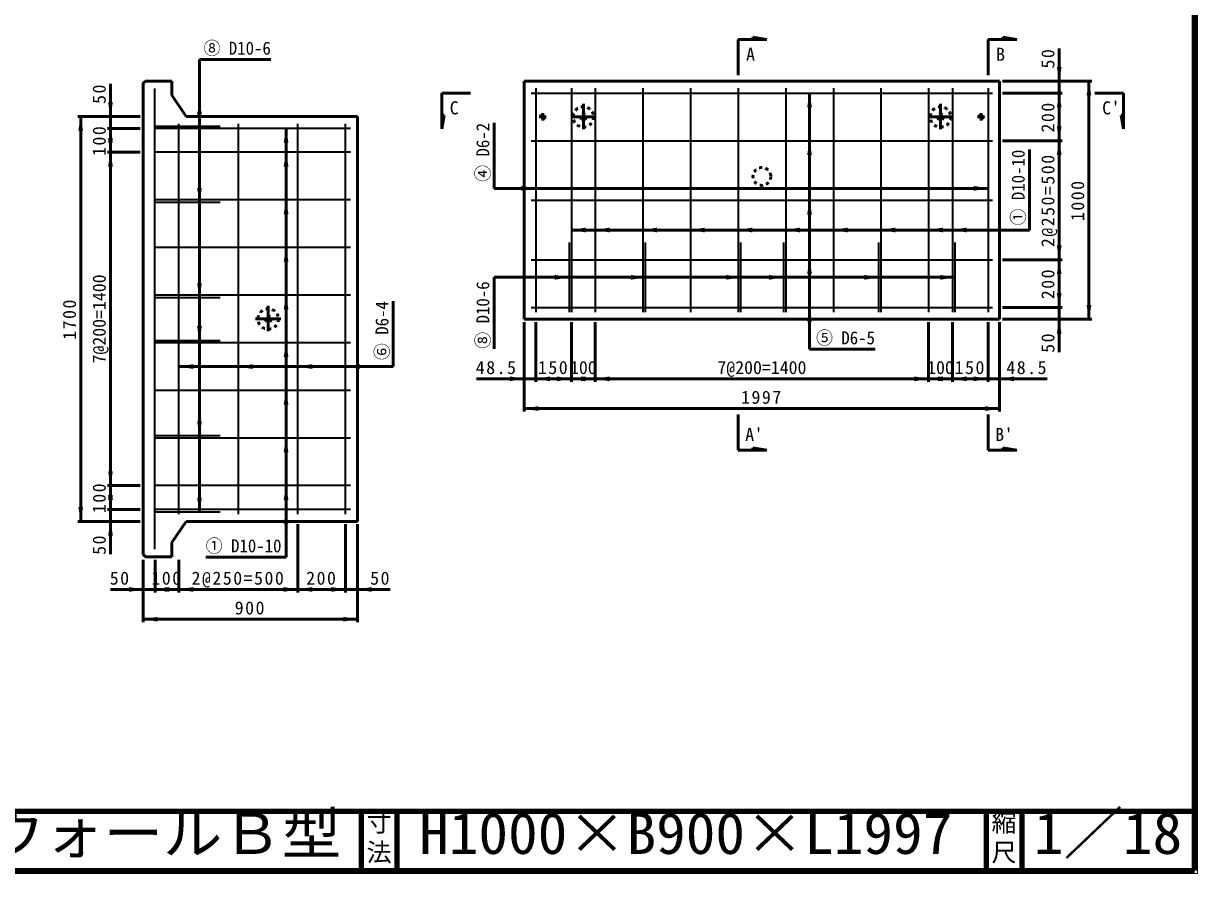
# Model space of a CAD drawing. Units: millimetres, scale not verified. Extents: x 100 to 4105, y 100 to 2870.
# Drawn here: x 2133 to 4105, y 100 to 1528 of the extents above; entities that cross this region are included whole.
import ezdxf
from ezdxf.enums import TextEntityAlignment as Align

# ---------------------------------------------------------------- set-up
doc = ezdxf.new("R2010")
doc.units = ezdxf.units.MM
doc.header["$LTSCALE"] = 5
doc.linetypes.add('USER2', pattern=[13.4, 10, -1.2, 1, -1.2])
doc.linetypes.add('USER3', pattern=[2.2, 1, -1.2])
doc.layers.add('V-nasSTD', color=7, linetype='Continuous', lineweight=50)
doc.styles.add('ＭＳ ゴシック', font='')
doc.styles.get('ＭＳ ゴシック').set_extended_font_data('MS Gothic')

msp = doc.modelspace()

# ---------------------------------------------------------------- hatches: boundary and pattern name
at = {"layer": 'V-nasSTD'}
for points in [[(3872.594, 1454.981), (3876.594, 1454.981), (3872.594, 1430.981), (3868.594, 1454.981)], [(3922.594, 1406.981), (3926.594, 1406.981), (3922.594, 1430.981), (3918.594, 1406.981)], [(3453.194, 1386.981), (3457.194, 1386.981), (3453.194, 1410.981), (3449.194, 1386.981)], [(3872.594, 1386.981), (3876.594, 1386.981), (3872.594, 1410.981), (3868.594, 1386.981)], [(2278.794, 1395.581), (2282.794, 1395.581), (2278.794, 1371.581), (2274.794, 1395.581)], [(2228.794, 1347.581), (2232.794, 1347.581), (2228.794, 1371.581), (2224.794, 1347.581)], [(2428.309, 1379.581), (2432.309, 1379.581), (2428.309, 1355.581), (2424.309, 1379.581)], [(2278.794, 1327.581), (2282.794, 1327.581), (2278.794, 1351.581), (2274.794, 1327.581)], [(2573.794, 1327.581), (2577.794, 1327.581), (2573.794, 1351.581), (2569.794, 1327.581)], [(3872.594, 1354.981), (3876.594, 1354.981), (3872.594, 1330.981), (3868.594, 1354.981)], [(2278.794, 1335.581), (2282.794, 1335.581), (2278.794, 1311.581), (2274.794, 1335.581)], [(3453.194, 1306.981), (3457.194, 1306.981), (3453.194, 1330.981), (3449.194, 1306.981)], [(3872.594, 1306.981), (3876.594, 1306.981), (3872.594, 1330.981), (3868.594, 1306.981)], [(2278.794, 1287.581), (2282.794, 1287.581), (2278.794, 1311.581), (2274.794, 1287.581)], [(2573.794, 1287.581), (2577.794, 1287.581), (2573.794, 1311.581), (2569.794, 1287.581)], [(2428.309, 1251.581), (2432.309, 1251.581), (2428.309, 1227.581), (2424.309, 1251.581)], [(2969.194, 1250.981), (2969.194, 1246.981), (2993.194, 1250.981), (2969.194, 1254.981)], [(3729.194, 1250.981), (3729.194, 1246.981), (3753.194, 1250.981), (3729.194, 1254.981)], [(2573.794, 1207.581), (2577.794, 1207.581), (2573.794, 1231.581), (2569.794, 1207.581)], [(3453.194, 1206.981), (3457.194, 1206.981), (3453.194, 1230.981), (3449.194, 1206.981)], [(3077.194, 1180.981), (3077.194, 1176.981), (3053.194, 1180.981), (3077.194, 1184.981)], [(3117.194, 1180.981), (3117.194, 1176.981), (3093.194, 1180.981), (3117.194, 1184.981)], [(3197.194, 1180.981), (3197.194, 1176.981), (3173.194, 1180.981), (3197.194, 1184.981)], [(3277.194, 1180.981), (3277.194, 1176.981), (3253.194, 1180.981), (3277.194, 1184.981)], [(3357.194, 1180.981), (3357.194, 1176.981), (3333.194, 1180.981), (3357.194, 1184.981)], [(3437.194, 1180.981), (3437.194, 1176.981), (3413.194, 1180.981), (3437.194, 1184.981)], [(3517.194, 1180.981), (3517.194, 1176.981), (3493.194, 1180.981), (3517.194, 1184.981)], [(3597.194, 1180.981), (3597.194, 1176.981), (3573.194, 1180.981), (3597.194, 1184.981)], [(3677.194, 1180.981), (3677.194, 1176.981), (3653.194, 1180.981), (3677.194, 1184.981)], [(3717.194, 1180.981), (3717.194, 1176.981), (3693.194, 1180.981), (3717.194, 1184.981)], [(2573.794, 1127.581), (2577.794, 1127.581), (2573.794, 1151.581), (2569.794, 1127.581)], [(3872.594, 1154.981), (3876.594, 1154.981), (3872.594, 1130.981), (3868.594, 1154.981)], [(3453.194, 1106.981), (3457.194, 1106.981), (3453.194, 1130.981), (3449.194, 1106.981)], [(3872.594, 1106.981), (3876.594, 1106.981), (3872.594, 1130.981), (3868.594, 1106.981)], [(3025.194, 1101.495), (3025.194, 1097.495), (3049.194, 1101.495), (3025.194, 1105.495)], [(3153.194, 1101.495), (3153.194, 1097.495), (3177.194, 1101.495), (3153.194, 1105.495)], [(3313.194, 1101.495), (3313.194, 1097.495), (3337.194, 1101.495), (3313.194, 1105.495)], [(3385.194, 1101.495), (3385.194, 1097.495), (3409.194, 1101.495), (3385.194, 1105.495)], [(3545.194, 1101.495), (3545.194, 1097.495), (3569.194, 1101.495), (3545.194, 1105.495)], [(3673.194, 1101.495), (3673.194, 1097.495), (3697.194, 1101.495), (3673.194, 1105.495)], [(2428.309, 1091.581), (2432.309, 1091.581), (2428.309, 1067.581), (2424.309, 1091.581)], [(2573.794, 1047.581), (2577.794, 1047.581), (2573.794, 1071.581), (2569.794, 1047.581)], [(3872.594, 1074.981), (3876.594, 1074.981), (3872.594, 1050.981), (3868.594, 1074.981)], [(3453.194, 1026.981), (3457.194, 1026.981), (3453.194, 1050.981), (3449.194, 1026.981)], [(3922.594, 1054.981), (3926.594, 1054.981), (3922.594, 1030.981), (3918.594, 1054.981)], [(3872.594, 1006.981), (3876.594, 1006.981), (3872.594, 1030.981), (3868.594, 1006.981)], [(2428.309, 1019.581), (2432.309, 1019.581), (2428.309, 995.581), (2424.309, 1019.581)], [(2573.794, 967.581), (2577.794, 967.581), (2573.794, 991.581), (2569.794, 967.581)], [(2417.794, 951.581), (2417.794, 947.581), (2393.794, 951.581), (2417.794, 955.581)], [(2517.794, 951.581), (2517.794, 947.581), (2493.794, 951.581), (2517.794, 955.581)], [(2617.794, 951.581), (2617.794, 947.581), (2593.794, 951.581), (2617.794, 955.581)], [(2697.794, 951.581), (2697.794, 947.581), (2673.794, 951.581), (2697.794, 955.581)], [(2949.794, 930.981), (2949.794, 926.981), (2973.794, 930.981), (2949.794, 934.981)], [(3017.194, 930.981), (3017.194, 926.981), (2993.194, 930.981), (3017.194, 934.981)], [(3029.194, 930.981), (3029.194, 926.981), (3053.194, 930.981), (3029.194, 934.981)], [(3077.194, 930.981), (3077.194, 926.981), (3053.194, 930.981), (3077.194, 934.981)], [(3069.194, 930.981), (3069.194, 926.981), (3093.194, 930.981), (3069.194, 934.981)], [(3117.194, 930.981), (3117.194, 926.981), (3093.194, 930.981), (3117.194, 934.981)], [(3629.194, 930.981), (3629.194, 926.981), (3653.194, 930.981), (3629.194, 934.981)], [(3677.194, 930.981), (3677.194, 926.981), (3653.194, 930.981), (3677.194, 934.981)], [(3669.194, 930.981), (3669.194, 926.981), (3693.194, 930.981), (3669.194, 934.981)], [(3717.194, 930.981), (3717.194, 926.981), (3693.194, 930.981), (3717.194, 934.981)], [(3729.194, 930.981), (3729.194, 926.981), (3753.194, 930.981), (3729.194, 934.981)], [(3796.594, 930.981), (3796.594, 926.981), (3772.594, 930.981), (3796.594, 934.981)], [(2573.794, 887.581), (2577.794, 887.581), (2573.794, 911.581), (2569.794, 887.581)], [(2997.794, 880.981), (2997.794, 876.981), (2973.794, 880.981), (2997.794, 884.981)], [(3748.594, 880.981), (3748.594, 876.981), (3772.594, 880.981), (3748.594, 884.981)], [(2428.309, 859.581), (2432.309, 859.581), (2428.309, 835.581), (2424.309, 859.581)], [(2573.794, 807.581), (2577.794, 807.581), (2573.794, 831.581), (2569.794, 807.581)], [(2278.794, 775.581), (2282.794, 775.581), (2278.794, 751.581), (2274.794, 775.581)], [(2278.794, 727.581), (2282.794, 727.581), (2278.794, 751.581), (2274.794, 727.581)], [(2573.794, 727.581), (2577.794, 727.581), (2573.794, 751.581), (2569.794, 727.581)], [(2278.794, 735.581), (2282.794, 735.581), (2278.794, 711.581), (2274.794, 735.581)], [(2428.309, 731.581), (2432.309, 731.581), (2428.309, 707.581), (2424.309, 731.581)], [(2228.794, 715.581), (2232.794, 715.581), (2228.794, 691.581), (2224.794, 715.581)], [(2573.794, 687.581), (2577.794, 687.581), (2573.794, 711.581), (2569.794, 687.581)], [(2278.794, 667.581), (2282.794, 667.581), (2278.794, 691.581), (2274.794, 667.581)], [(2309.794, 577.181), (2309.794, 573.181), (2333.794, 577.181), (2309.794, 581.181)], [(2377.794, 577.181), (2377.794, 573.181), (2353.794, 577.181), (2377.794, 581.181)], [(2369.794, 577.181), (2369.794, 573.181), (2393.794, 577.181), (2369.794, 581.181)], [(2417.794, 577.181), (2417.794, 573.181), (2393.794, 577.181), (2417.794, 581.181)], [(2569.794, 577.181), (2569.794, 573.181), (2593.794, 577.181), (2569.794, 581.181)], [(2617.794, 577.181), (2617.794, 573.181), (2593.794, 577.181), (2617.794, 581.181)], [(2649.794, 577.181), (2649.794, 573.181), (2673.794, 577.181), (2649.794, 581.181)], [(2717.794, 577.181), (2717.794, 573.181), (2693.794, 577.181), (2717.794, 581.181)], [(2357.794, 527.181), (2357.794, 523.181), (2333.794, 527.181), (2357.794, 531.181)], [(2669.794, 527.181), (2669.794, 523.181), (2693.794, 527.181), (2669.794, 531.181)]]:
    msp.add_hatch(color=256, dxfattribs=at).paths.add_polyline_path(points)

# ---------------------------------------------------------------- linework, layer by layer
at = {"layer": 'V-nasSTD', "lineweight": 100}
for p, q in [((4100, 105), (4100, 2865)), ((105, 205), (4100, 205)), ((2700, 205), (2700, 105)), ((2760, 205), (2760, 105)), ((3750, 205), (3750, 105)), ((3810, 205), (3810, 105)), ((105, 105), (4100, 105))]:
    msp.add_line(p, q, dxfattribs=at)
at = {"layer": 'V-nasSTD'}
for p, q in [((3333.194, 1440.981), (3333.194, 1500.981)), ((3358.194, 1500.981), (3333.194, 1500.981)), ((3358.194, 1500.981), (3358.194, 1504.821)), ((3358.194, 1504.821), (3381.234, 1500.981)), ((3358.194, 1500.981), (3381.234, 1500.981)), ((3753.194, 1440.981), (3753.194, 1500.981)), ((3778.194, 1500.981), (3753.194, 1500.981)), ((3778.194, 1500.981), (3778.194, 1504.821)), ((3778.194, 1504.821), (3801.234, 1500.981)), ((3778.194, 1500.981), (3801.234, 1500.981)), ((3872.594, 1430.981), (3872.594, 1485.981)), ((2428.309, 707.581), (2428.309, 1467.581)), ((2428.309, 1467.581), (2548.309, 1467.581)), ((2278.794, 1371.581), (2278.794, 1426.581)), ((2337.394, 1430.981), (2333.794, 1427.381)), ((2333.794, 1427.381), (2333.794, 635.781)), ((2381.794, 1430.981), (2337.394, 1430.981)), ((2381.794, 1430.981), (2381.794, 1407.221)), ((2973.794, 1430.981), (2973.794, 1030.981)), ((3772.594, 1430.981), (2973.794, 1430.981)), ((3772.594, 1030.981), (3772.594, 1430.981)), ((3777.594, 1430.981), (3927.594, 1430.981)), ((3872.594, 1430.981), (3872.594, 1410.981)), ((3922.594, 1430.981), (3922.594, 1030.981)), ((2381.794, 1407.221), (2405.794, 1371.581)), ((2835.346, 1374.021), (2835.346, 1410.981)), ((2883.386, 1410.981), (2835.346, 1410.981)), ((3453.194, 980.981), (3453.194, 1410.981)), ((3777.594, 1410.981), (3877.594, 1410.981)), ((3872.594, 1410.981), (3872.594, 1330.981)), ((3932.594, 1410.981), (3980.634, 1410.981)), ((3980.634, 1374.021), (3980.634, 1410.981)), ((2328.794, 1371.581), (2223.794, 1371.581)), ((2228.794, 1371.581), (2228.794, 691.581)), ((2278.794, 1351.581), (2278.794, 1371.581)), ((2693.794, 1371.581), (2405.794, 1371.581)), ((2693.794, 691.581), (2693.794, 1371.581)), ((2835.346, 1374.021), (2839.186, 1374.021)), ((2839.186, 1374.021), (2835.346, 1350.981)), ((2835.346, 1374.021), (2835.346, 1350.981)), ((2923.194, 1250.981), (2923.194, 1360.981)), ((3980.634, 1374.021), (3976.794, 1374.021)), ((3976.794, 1374.021), (3980.634, 1350.981)), ((3980.634, 1374.021), (3980.634, 1350.981)), ((2328.794, 1351.581), (2273.794, 1351.581)), ((2278.794, 1351.581), (2278.794, 1311.581)), ((2573.794, 1351.581), (2573.794, 631.581)), ((3777.594, 1330.981), (3877.594, 1330.981)), ((3872.594, 1330.981), (3872.594, 1130.981)), ((2328.794, 1311.581), (2273.794, 1311.581)), ((2278.794, 751.581), (2278.794, 1311.581)), ((3822.594, 1180.981), (3822.594, 1315.981)), ((3753.194, 1250.981), (2923.194, 1250.981)), ((3822.594, 1180.981), (3053.194, 1180.981)), ((3777.594, 1130.981), (3877.594, 1130.981)), ((3872.594, 1130.981), (3872.594, 1050.981)), ((3697.194, 1101.495), (2923.194, 1101.495)), ((2923.194, 981.495), (2923.194, 1101.495)), ((2753.794, 951.581), (2753.794, 1061.581)), ((3777.594, 1050.981), (3877.594, 1050.981)), ((3872.594, 1030.981), (3872.594, 1050.981)), ((2973.794, 1030.981), (3772.594, 1030.981)), ((2973.794, 1025.981), (2973.794, 875.981)), ((2993.194, 1025.981), (2993.194, 925.981)), ((3053.194, 1025.981), (3053.194, 925.981)), ((3093.194, 1025.981), (3093.194, 925.981)), ((3653.194, 1025.981), (3653.194, 925.981)), ((3693.194, 1025.981), (3693.194, 925.981)), ((3753.194, 1025.981), (3753.194, 925.981)), ((3772.594, 1025.981), (3772.594, 875.981)), ((3777.594, 1030.981), (3927.594, 1030.981)), ((3872.594, 1030.981), (3872.594, 975.981)), ((3453.194, 980.981), (3563.194, 980.981)), ((2393.794, 951.581), (2753.794, 951.581)), ((2893.794, 930.981), (2973.794, 930.981)), ((2973.794, 930.981), (2993.194, 930.981)), ((2993.194, 930.981), (3053.194, 930.981)), ((3053.194, 930.981), (3093.194, 930.981)), ((3093.194, 930.981), (3653.194, 930.981)), ((3693.194, 930.981), (3653.194, 930.981)), ((3753.194, 930.981), (3693.194, 930.981)), ((3772.594, 930.981), (3753.194, 930.981)), ((3852.594, 930.981), (3772.594, 930.981)), ((2973.794, 880.981), (3772.594, 880.981)), ((3333.194, 870.981), (3333.194, 810.981)), ((3753.194, 870.981), (3753.194, 810.981)), ((3358.194, 810.981), (3333.194, 810.981)), ((3358.194, 810.981), (3358.194, 814.821)), ((3358.194, 814.821), (3381.234, 810.981)), ((3358.194, 810.981), (3381.234, 810.981)), ((3778.194, 810.981), (3753.194, 810.981)), ((3778.194, 810.981), (3778.194, 814.821)), ((3778.194, 814.821), (3801.234, 810.981)), ((3801.234, 810.981), (3778.194, 810.981)), ((2328.794, 751.581), (2273.794, 751.581)), ((2278.794, 711.581), (2278.794, 751.581)), ((2328.794, 711.581), (2273.794, 711.581)), ((2278.794, 711.581), (2278.794, 691.581)), ((2328.794, 691.581), (2223.794, 691.581)), ((2278.794, 691.581), (2278.794, 636.581)), ((2405.794, 691.581), (2381.794, 655.941)), ((2693.794, 691.581), (2405.794, 691.581)), ((2593.794, 572.181), (2593.794, 686.581)), ((2673.794, 572.181), (2673.794, 686.581)), ((2693.794, 522.181), (2693.794, 686.581)), ((2381.794, 632.181), (2381.794, 655.941)), ((2333.794, 635.781), (2337.394, 632.181)), ((2337.394, 632.181), (2381.794, 632.181)), ((2438.794, 631.581), (2573.794, 631.581)), ((2333.794, 522.181), (2333.794, 627.181)), ((2353.794, 572.181), (2353.794, 627.181)), ((2393.794, 572.181), (2393.794, 627.181)), ((2333.794, 577.181), (2278.794, 577.181)), ((2353.794, 577.181), (2333.794, 577.181)), ((2353.794, 577.181), (2393.794, 577.181)), ((2393.794, 577.181), (2593.794, 577.181)), ((2593.794, 577.181), (2673.794, 577.181)), ((2673.794, 577.181), (2693.794, 577.181)), ((2693.794, 577.181), (2748.794, 577.181)), ((2693.794, 527.181), (2333.794, 527.181))]:
    msp.add_line(p, q, dxfattribs=at)
at = {"layer": 'V-nasSTD', "lineweight": 35}
for p, q in [((2352.594, 1418.581), (2352.594, 644.581)), ((2985.794, 1410.981), (3760.594, 1410.981)), ((2993.194, 1418.981), (2993.194, 1042.981)), ((3053.194, 1418.981), (3053.194, 1042.981)), ((3093.194, 1418.981), (3093.194, 1042.981)), ((3173.194, 1418.981), (3173.194, 1042.981)), ((3253.194, 1418.981), (3253.194, 1042.981)), ((3333.194, 1418.981), (3333.194, 1042.981)), ((3413.194, 1418.981), (3413.194, 1042.981)), ((3493.194, 1418.981), (3493.194, 1042.981)), ((3573.194, 1418.981), (3573.194, 1042.981)), ((3653.194, 1418.981), (3653.194, 1042.981)), ((3693.194, 1418.981), (3693.194, 1042.981)), ((3753.194, 1418.981), (3753.194, 1042.981)), ((2351.794, 1355.581), (2462.823, 1355.581)), ((2681.794, 1351.581), (2353.794, 1351.581)), ((2393.794, 703.581), (2393.794, 1359.581)), ((2493.794, 703.581), (2493.794, 1359.581)), ((2593.794, 703.581), (2593.794, 1359.581)), ((2673.794, 703.581), (2673.794, 1359.581)), ((2985.794, 1330.981), (3760.594, 1330.981)), ((2681.794, 1311.581), (2353.794, 1311.581)), ((2351.794, 1227.581), (2462.823, 1227.581)), ((2681.794, 1231.581), (2353.794, 1231.581)), ((2985.794, 1230.981), (3760.594, 1230.981)), ((2681.794, 1151.581), (2353.794, 1151.581)), ((3049.194, 1160.01), (3049.194, 1042.981)), ((3177.194, 1160.01), (3177.194, 1042.981)), ((3337.194, 1160.01), (3337.194, 1042.981)), ((3409.194, 1160.01), (3409.194, 1042.981)), ((3569.194, 1160.01), (3569.194, 1042.981)), ((3697.194, 1160.01), (3697.194, 1042.981)), ((2985.794, 1130.981), (3760.594, 1130.981)), ((2351.794, 1067.581), (2462.823, 1067.581)), ((2681.794, 1071.581), (2353.794, 1071.581)), ((2985.794, 1050.981), (3760.594, 1050.981)), ((2351.794, 995.581), (2462.823, 995.581)), ((2681.794, 991.581), (2353.794, 991.581)), ((2681.794, 911.581), (2353.794, 911.581)), ((2351.794, 835.581), (2462.823, 835.581)), ((2681.794, 831.581), (2353.794, 831.581)), ((2681.794, 751.581), (2353.794, 751.581)), ((2681.794, 711.581), (2353.794, 711.581)), ((2351.794, 707.581), (2462.823, 707.581))]:
    msp.add_line(p, q, dxfattribs=at)
at = {"layer": 'V-nasSTD', "linetype": 'USER2'}
for p, q in [((3073.194, 1392.781), (3073.194, 1350.381)), ((3673.194, 1392.781), (3673.194, 1350.381)), ((2998.994, 1370.981), (3010.994, 1370.981)), ((3004.994, 1364.981), (3004.994, 1376.981)), ((3051.994, 1370.981), (3094.394, 1370.981)), ((3651.994, 1370.981), (3694.394, 1370.981)), ((3735.394, 1370.981), (3747.394, 1370.981)), ((3741.394, 1364.981), (3741.394, 1376.981)), ((2543.794, 1053.381), (2543.794, 1010.981)), ((2522.594, 1031.581), (2564.994, 1031.581))]:
    msp.add_line(p, q, dxfattribs=at)
at = {"layer": 'V-nasSTD', "lineweight": 13}
msp.add_lwpolyline([(100, 100), (100, 2870), (4105, 2870), (4105, 100)], close=True, dxfattribs=at)
at = {"layer": 'V-nasSTD', "linetype": 'USER3'}
for centre, radius in [((3073.194, 1370.981), 17.2), ((3673.194, 1370.981), 17.2), ((3004.994, 1370.981), 3.8), ((3004.994, 1370.981), 2.4), ((3004.994, 1370.981), 2), ((3073.194, 1370.981), 5), ((3673.194, 1370.981), 5), ((3741.394, 1370.981), 3.8), ((3741.394, 1370.981), 2.4), ((3741.394, 1370.981), 2), ((3373.194, 1270.981), 15), ((2543.794, 1031.581), 17.2), ((2543.794, 1031.581), 5)]:
    msp.add_circle(centre, radius, dxfattribs=at)

# ---------------------------------------------------------------- texts
at = {"layer": 'V-nasSTD', "style": 'ＭＳ ゴシック', "width": 0.95}
for s, p in [('⑧ D10-6', (2491.673, 1497.389)), ('⑤ D6-5', (3513.638, 1010.789)), ('① D10-10', (2502.509, 661.389))]:
    msp.add_text(s, height=21.85, dxfattribs=at).set_placement(p, align=Align.TOP_CENTER)
at = {"layer": 'V-nasSTD', "style": 'ＭＳ ゴシック'}
for s, p in [('A', (3354.059, 1487.156)), ('B', (3774.059, 1487.156)), ('C', (2856.211, 1397.156)), ("C'", (3959.768, 1397.156)), ('100', (3073.194, 960.981)), ('7@200=1400', (3373.194, 960.981)), ('100', (3673.194, 960.981)), ("A'", (3360.083, 848.537)), ("B'", (3780.083, 848.537))]:
    msp.add_text(s, height=21.99, dxfattribs=at).set_placement(p, align=Align.TOP_CENTER)
at = {"layer": 'V-nasSTD', "style": 'ＭＳ ゴシック', "width": 0.95}
for s, p in [('④ D6-2', (2893.386, 1311.425)), ('① D10-10', (3792.786, 1252.266)), ('⑧ D10-6', (2893.386, 1038.131)), ('⑥ D6-4', (2723.986, 1012.025))]:
    msp.add_text(s, height=21.85, rotation=90, dxfattribs=at).set_placement(p, align=Align.TOP_CENTER)
at = {"layer": 'V-nasSTD', "style": 'ＭＳ ゴシック'}
msp.add_text('7@200=1400', height=21.99, rotation=90, dxfattribs=at).set_placement((2248.794, 1031.581), align=Align.TOP_CENTER)
at = {"layer": 'V-nasSTD', "style": 'ＭＳ ゴシック', "width": 1.05}
for s, p in [('1stタッチウォールＢ型', (1619.25, 202.47)), ('H1000×B900×L1997', (2797.5, 202.508)), ('1／18', (3830.25, 202.582))]:
    msp.add_text(s, height=69.65, dxfattribs=at).set_placement(p, align=Align.TOP_LEFT)
at = {"layer": 'V-nasSTD', "style": 'ＭＳ ゴシック'}
for s, p in [('寸', (2708.982, 200.999)), ('縮', (3758.982, 200.999)), ('法', (2708.976, 151.01)), ('尺', (3758.976, 151.01))]:
    msp.add_text(s, height=30.79, dxfattribs=at).set_placement(p, align=Align.TOP_LEFT)
at = {"layer": 'V-nasSTD', "char_height": 21.99, "attachment_point": 2, "rotation": 90, "style": 'ＭＳ ゴシック'}
for s, insert in [('\\T1.17;50', (3842.594, 1469.731)), ('\\T1.17;50', (2248.794, 1410.331)), ('\\T1.17;200', (3842.594, 1370.981)), ('\\T1.17;100', (2248.794, 1331.581)), ('\\T1.17;2@250=500', (3842.594, 1230.981)), ('\\T1.17;1000', (3892.594, 1230.981)), ('\\T1.17;200', (3842.594, 1090.981)), ('\\T1.17;1700', (2198.794, 1031.581)), ('\\T1.17;50', (3842.594, 992.231)), ('\\T1.17;100', (2248.794, 731.581)), ('\\T1.17;50', (2248.794, 652.831))]:
    msp.add_mtext(s, dxfattribs=dict(at, insert=insert))
at = {"layer": 'V-nasSTD', "char_height": 21.99, "attachment_point": 2, "style": 'ＭＳ ゴシック'}
for s, insert in [('\\T1.17;48.5', (2927.544, 960.981)), ('\\T1.17;150', (3023.194, 960.981)), ('\\T1.17;150', (3723.194, 960.981)), ('\\T1.17;48.5', (3818.844, 960.981)), ('\\T1.17;1997', (3373.194, 910.981)), ('\\T1.17;50', (2295.044, 607.181)), ('\\T1.17;100', (2373.794, 607.181)), ('\\T1.17;2@250=500', (2493.794, 607.181)), ('\\T1.17;200', (2633.794, 607.181)), ('\\T1.17;50', (2732.544, 607.181)), ('\\T1.17;900', (2513.794, 557.181))]:
    msp.add_mtext(s, dxfattribs=dict(at, insert=insert))

doc.saveas('drawing.dxf')
